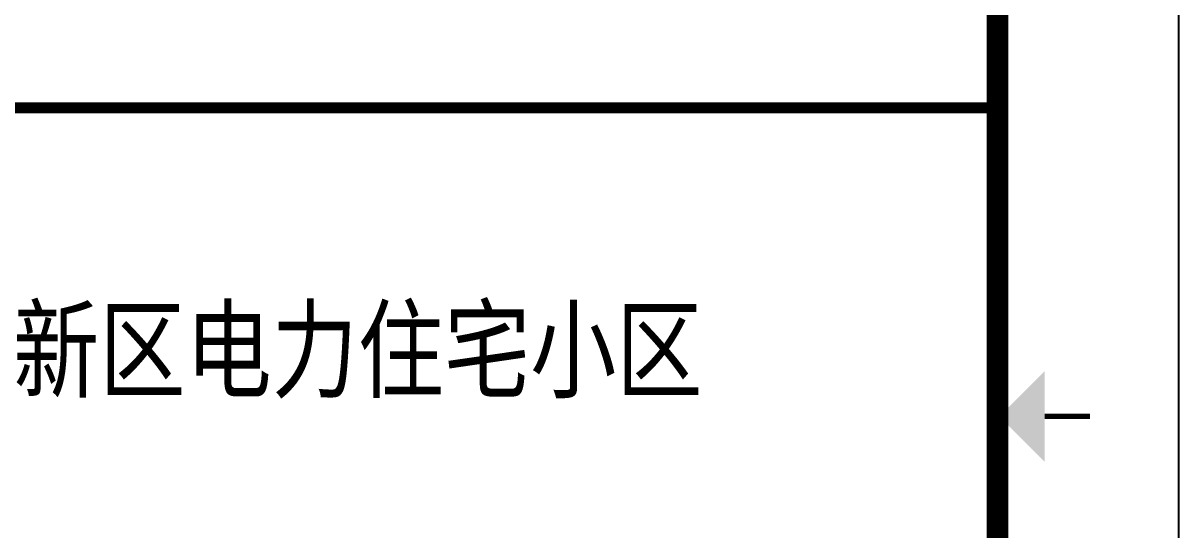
# Model space of a CAD drawing. Extents: x -1348811 to 123514, y -640545 to 749356.
# Drawn here: x -686939 to -683754, y 130625 to 132020 of the extents above; entities that cross this region are included whole.
import ezdxf
from ezdxf.enums import TextEntityAlignment as Align

# ---------------------------------------------------------------- set-up
doc = ezdxf.new("R2010")
doc.units = 0
doc.header["$LTSCALE"] = 10
doc.header["$MEASUREMENT"] = 0
doc.layers.add('STAIR', color=9, linetype='CONTINUOUS')
doc.layers.add('图框', color=7, linetype='CONTINUOUS')
doc.styles.add('TKZ1_tjhts.shx', font='tjromant.shx', dxfattribs={"bigfont": 'tjhts.shx'})

# ---------------------------------------------------------------- blocks, each defined once
blk = doc.blocks.new('TJAD_TK_A1')
at = {"layer": '图框'}
blk.add_line((1341.379, 356.449), (1341.379, 950.449), dxfattribs=at)
at = {"layer": '图框', "const_width": 1.2}
blk.add_lwpolyline([(1331.379, 940.449), (525.379, 940.449), (525.379, 366.449), (1331.379, 366.449)], close=True, dxfattribs=at)
at = {"layer": '图框'}
for points, const_width in [([(1251.379, 670.449), (1331.379, 670.449)], 0.6), ([(1333.989, 653.449), (1336.489, 653.449)], 0.3)]:
    blk.add_lwpolyline(points, dxfattribs=dict(at, const_width=const_width))
blk.add_solid([(1333.989, 650.949), (1333.989, 655.949), (1331.489, 653.449)], dxfattribs=at)
blk = doc.blocks.new('TJAD_图框_A1')
at = {"layer": '图框'}
blk.add_blockref('TJAD_TK_A1', (0, 0), dxfattribs=at)
at = {"layer": '图框', "color": 6, "style": 'TKZ1_tjhts.shx'}
blk.add_text('海湖新区电力住宅小区', height=5, dxfattribs=at).set_placement((1291.379, 656.949), align=Align.MIDDLE_CENTER)

msp = doc.modelspace()

# ---------------------------------------------------------------- block references
at = {"layer": 'STAIR', "xscale": 50, "yscale": 50, "zscale": 50}
msp.add_blockref('TJAD_图框_A1', (-750823.1, 98264.6), dxfattribs=at)

doc.saveas('drawing.dxf')
